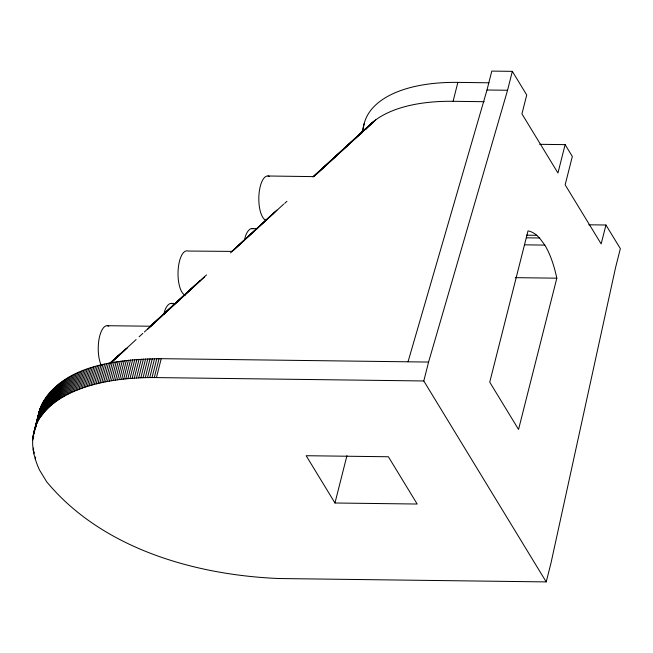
<?xml version="1.0" encoding="UTF-8"?>
<svg xmlns="http://www.w3.org/2000/svg" width="653" height="653" viewBox="0 0 653 653"><rect width="100%" height="100%" fill="white"/><g stroke="black" fill="none" stroke-linecap="round" stroke-linejoin="round"><path stroke-width="0.98" d="M408.027 361.803L486.999 90L491.782 71.095L512.336 71.357L507.552 90.261L428.58 362.064L161.226 358.677C118.144 359.452 56.746 364.333 39.098 411.561L34.005 431.633C30.536 444.562 34.095 458.128 39.458 469.931L46.657 481.751C101.966 548.61 195.043 575.04 278.855 578.517L546.218 581.905L551.001 563L615.567 267.559L620.35 248.654L605.951 225.007L588.802 224.795M37.874 417.455L39.098 411.561M33.483 433.984L39.809 409.26M33.091 436.359L40.217 408.125M32.936 437.559L34.854 430M35.327 428.107L40.649 406.999M32.813 438.767L33.532 435.935M35.45 428.368L36.168 425.536M34.005 431.633L36.331 424.785L41.115 405.872M32.732 439.983L33.687 436.204M36.331 424.785L41.612 404.762M36.829 423.675L42.135 403.66M37.352 422.573L42.698 402.575M37.915 421.479L43.286 401.489M38.503 420.393L43.906 400.42M39.123 419.324L44.559 399.358M39.768 418.263L45.237 398.306M40.453 417.21L41.163 416.165L45.947 397.261M33.172 449.917L33.654 448.023M41.163 416.165L41.906 415.137L46.69 396.232M41.906 415.137L42.674 414.116L47.457 395.212M42.674 414.116L43.482 413.104L48.265 394.2M33.858 453.721L34.34 451.835M43.482 413.104L44.306 412.108L49.097 393.204M44.306 412.108L45.171 411.121L49.955 392.216M45.171 411.121L46.061 410.149L50.844 391.237M46.061 410.149L46.983 409.186L51.767 390.274M46.983 409.186L47.93 408.231L52.713 389.327M35.221 458.855L35.695 456.969M47.93 408.231L48.91 407.292L53.693 388.38M48.91 407.292L49.922 406.362L54.705 387.458M49.922 406.362L50.95 405.448L55.742 386.543M50.95 405.448L52.02 404.542L56.803 385.637M52.02 404.542L53.113 403.652L57.897 384.748M53.113 403.652L54.232 402.779L59.015 383.866M54.232 402.779L55.383 401.913L60.166 383.001M55.383 401.913L56.558 401.056L61.349 382.152M56.558 401.056L57.766 400.224L62.549 381.311M57.766 400.224L58.999 399.399L63.782 380.487M58.999 399.399L60.256 398.583L65.047 379.679M60.256 398.583L61.545 397.783L66.328 378.879M61.545 397.783L62.859 397L67.643 378.095M62.859 397L64.198 396.232L68.981 377.32M64.198 396.232L65.561 395.473L70.353 376.569M65.561 395.473L66.957 394.73L71.74 375.826M66.957 394.73L68.377 394.004L73.16 375.091M68.377 394.004L69.822 393.286L74.605 374.381M69.822 393.286L71.291 392.592L76.075 373.679M71.291 392.592L72.785 391.906L77.568 372.994M72.785 391.906L74.303 391.237L79.086 372.324M74.303 391.237L75.846 390.584L80.629 371.671M75.846 390.584L77.413 389.939L82.196 371.035M77.413 389.939L79.005 389.319L83.788 370.406M79.005 389.319L80.621 388.706L85.404 369.794M80.621 388.706L82.262 388.111L87.045 369.206M82.262 388.111L83.927 387.531L88.71 368.627M83.927 387.531L85.608 386.968L90.392 368.063M85.608 386.968L87.314 386.421L92.106 367.517M87.314 386.421L89.045 385.89L93.836 366.978M89.045 385.89L90.8 385.376L95.583 366.464M90.8 385.376L92.571 384.87L97.362 365.966M92.571 384.87L94.367 384.388L99.158 365.476M94.367 384.388L96.187 383.915L100.97 365.011M96.187 383.915L98.023 383.466L102.807 364.562M98.023 383.466L99.885 383.033L104.668 364.121M99.885 383.033L101.762 382.609L106.545 363.705M101.762 382.609L103.664 382.209L108.447 363.297M103.664 382.209L105.582 381.817L110.365 362.913M105.582 381.817L107.516 381.45L112.3 362.537M107.516 381.45L109.475 381.099L114.259 362.186M109.475 381.099L111.443 380.756L116.234 361.852M111.443 380.756L113.442 380.438L118.226 361.525M113.442 380.438L115.45 380.136L120.234 361.223M115.45 380.136L117.475 379.842L122.266 360.938M117.475 379.842L119.523 379.573L124.307 360.668M119.523 379.573L121.589 379.32L126.372 360.415M121.589 379.32L123.662 379.083L128.445 360.178M123.662 379.083L125.76 378.862L130.543 359.958M125.76 378.862L127.874 378.667L132.657 359.754M127.874 378.667L129.996 378.479L134.779 359.566M129.996 378.479L132.135 378.307L136.918 359.403M132.135 378.307L134.289 378.16L139.081 359.248M134.289 378.16L136.461 378.022L141.244 359.117M136.461 378.022L138.648 377.907L143.431 358.995M138.648 377.907L140.844 377.801L145.627 358.897M140.844 377.801L143.056 377.72L147.839 358.815M143.056 377.72L145.276 377.654L150.059 358.75M145.276 377.654L147.513 377.605L152.296 358.701M147.513 377.605L149.766 377.581L154.549 358.668M149.766 377.581L152.018 377.565L156.81 358.652M152.018 377.565L154.296 377.565L159.079 358.66M154.296 377.565L156.442 377.589L161.226 358.677M361.746 133.179L364.137 123.727M334.965 502.998L306.159 455.712L388.38 456.757L417.185 504.034L334.965 502.998L346.947 455.639M365.982 129.237A144.95 70.271 14.2 0 1 453.084 101.305L457.867 82.392L488.95 82.792M546.218 581.905L423.797 380.968L428.58 362.064M539.656 144.313L565.131 144.639L557.956 173.004L521.943 113.883L526.726 94.971L512.336 71.357M556.821 278.178L518.547 429.445L489.742 382.168L528.016 230.901A94.775 36.723 -89.3 0 1 536.782 235.309L539.566 237.994L544.814 245.087A94.775 36.723 -89.3 0 1 556.821 278.178L515.201 277.656M605.951 225.007L601.16 243.92L565.155 184.823L572.338 156.459L565.131 144.639M244.23 240.737L245.552 235.945A22.3 8.644 -89.3 0 1 253.111 228.73M163.862 313.971L164.874 310.453A22.3 8.644 -89.3 0 1 173.216 304.004M109.933 363.688L136.118 339.56M274.782 212.103L232.133 251.413L188.072 251.046A22.3 8.644 -89.3 0 0 178.13 270.081A22.3 8.644 -89.3 0 0 185.232 295.221M109.875 363.386L125.547 348.971M110.202 363.092L120.585 353.559M139.113 336.809L142.86 333.365M144.354 331.993L206.544 274.897M313.742 176.375L371.524 123.311M147.741 329.153L161.92 316.117M163.405 314.746L204.438 277.003M284.684 203.385L286.936 201.312M313.979 176.465L374.822 120.568M109.59 363.656L117.091 356.767M149.357 327.161L200.234 280.398M276.913 210.111L231.913 251.413L273.215 213.588M313.718 176.351L373.132 121.915M109.704 363.558L118.707 355.305M149.455 327.096L195.957 284.447M198.961 281.688L200.463 280.317M149.782 326.827L197.696 282.945M230.525 252.899L283.729 204.103M312.95 176.93L372.316 122.609M375.704 119.907L313.709 176.612L267.999 176M110.406 363.378L127.604 347.682M107.312 325.708L150.851 326.231M486.999 90L507.552 90.261M453.084 101.305L484.167 101.697M251.609 228.599L257.69 228.672M526.628 235.178L536.782 235.309M526.367 237.823L539.566 237.994M524.514 244.834L544.814 245.087M170.98 303.425L175.012 303.474M156.442 377.589L423.797 380.968M363.231 129.18A144.95 70.271 14.2 0 1 457.867 82.392M101.272 365.37A22.3 8.644 -89.3 0 1 99.15 338.548A22.3 8.644 -89.3 0 1 108.806 326.133M266.171 220.412A22.3 8.644 -89.3 0 1 258.972 194.602A22.3 8.644 -89.3 0 1 269.493 176.473"/></g></svg>
